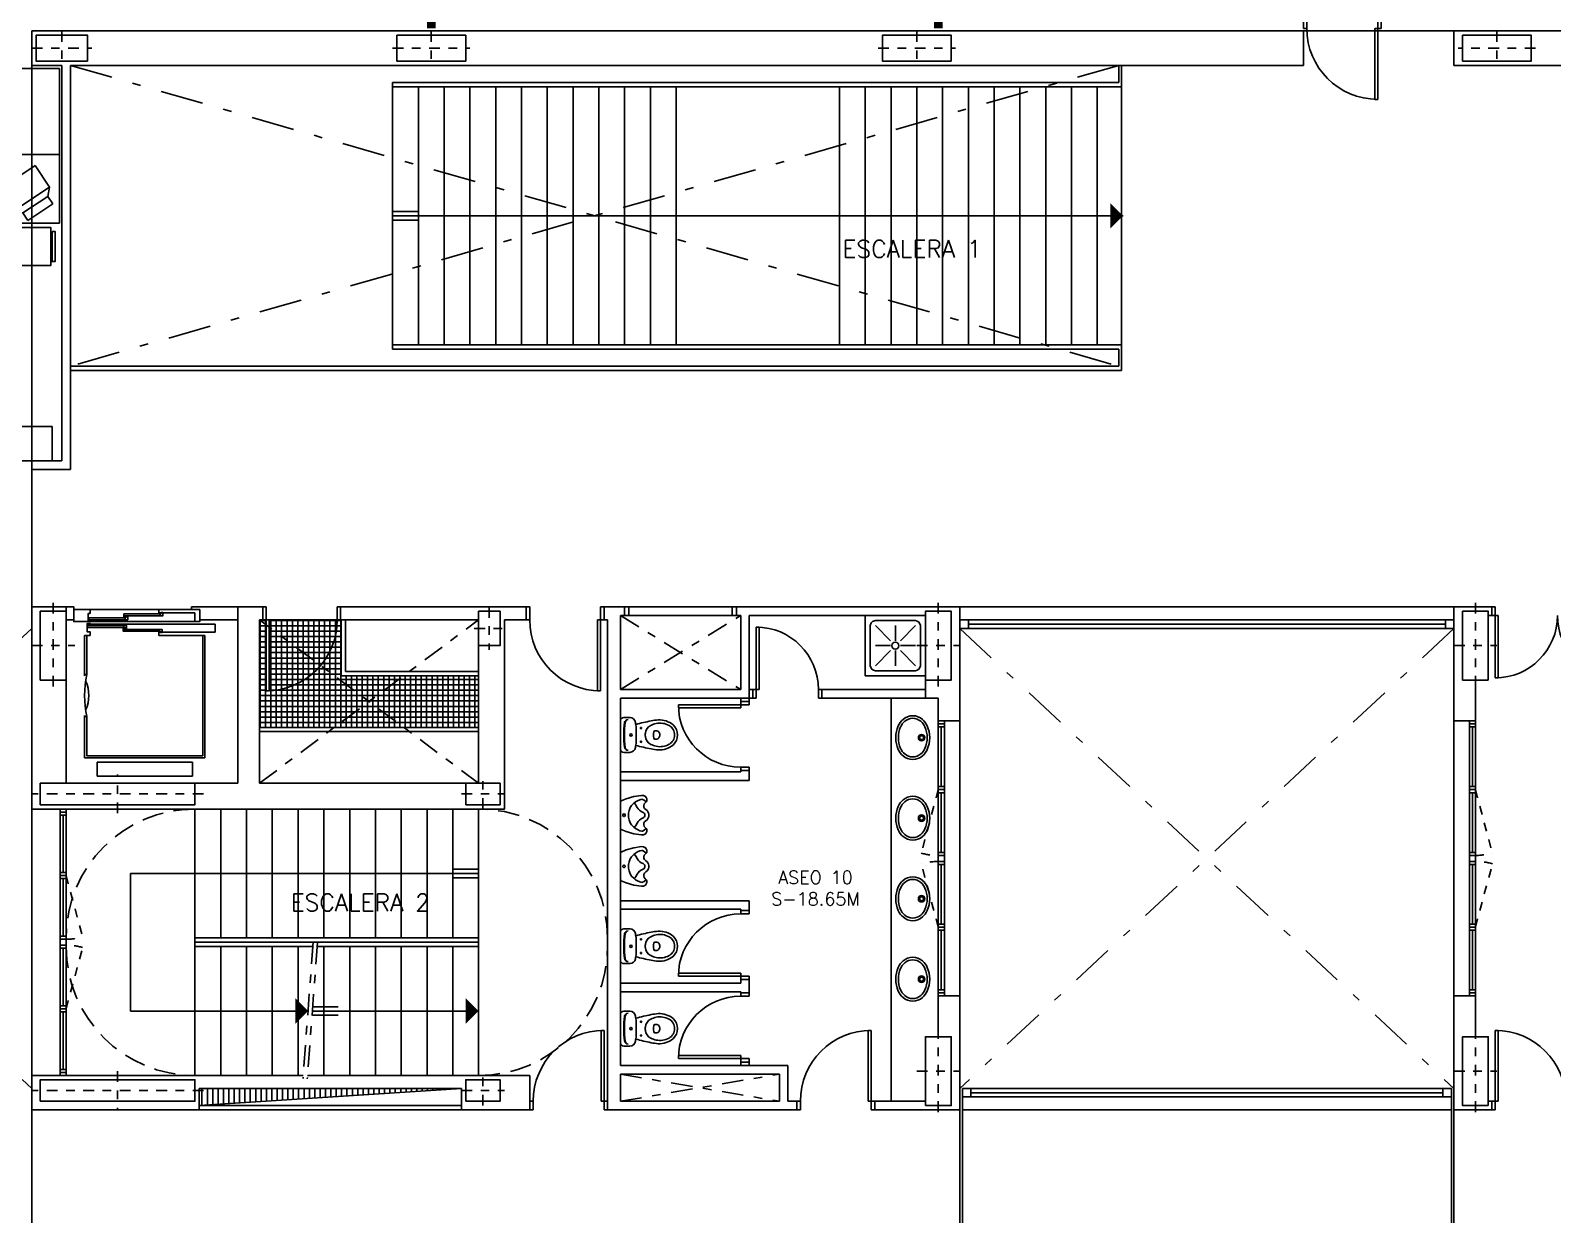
# Model space of a CAD drawing. Header units: millimetres. Extents: x -97 to -13, y 102 to 221.
# Drawn here: x -78.81 to -61.09, y 149.8 to 163.58 of the extents above; entities that cross this region are included whole.
import ezdxf

# ---------------------------------------------------------------- set-up
doc = ezdxf.new("R2010")
doc.units = ezdxf.units.MM
doc.header["$MEASUREMENT"] = 0
for name, pattern in [('CONTINUA', [0]), ('TRAZO_Y_PUNTO', [1, 0.5, -0.25, 0, -0.25]), ('TRAZOS', [0.75, 0.5, -0.25])]:
    doc.linetypes.add(name, pattern=pattern)
doc.layers.get('0').update_dxf_attribs({"linetype": 'CONTINUOUS'})
for name, color, linetype in [('0-muros-120', 1, 'CONTINUOUS'), ('1-PILARES', 1, 'CONTINUOUS'), ('2-SUPERFICIES', 7, 'CONTINUOUS'), ('5-SANITARIOS', 135, 'CONTINUOUS'), ('6-MOBILIARIO', 7, 'CONTINUOUS')]:
    doc.layers.add(name, color=color, linetype=linetype)
doc.styles.add('RPOMANS', font='romans.shx')

# ---------------------------------------------------------------- blocks, each defined once
blk = doc.blocks.new('P-82-IZ')
at = {"color": 24}
for p, q in [((0.08, 0.825), (0.08, -0.1)), ((0.08, 0.825), (0.115, 0.825)), ((0.115, 0.825), (0.115, 0)), ((0.04, 0), (0.115, 0)), ((0.945, 0), (0.905, 0)), ((0.905, 0), (0.905, -0.1)), ((0.04, -0.1), (0.08, -0.1)), ((0.945, -0.1), (0.905, -0.1))]:
    blk.add_line(p, q, dxfattribs=at)
at = {"color": 54}
for p, q in [((0.04, 0), (0.04, -0.1)), ((0.945, 0), (0.945, -0.1))]:
    blk.add_line(p, q, dxfattribs=at)
at = {"color": 24}
blk.add_arc((0.08, 0), 0.825, 0, 90, dxfattribs=at)
blk = doc.blocks.new('PD-HI')
at = {"color": 24}
for p, q in [((0.08, 0.725), (0.08, -0.1)), ((0.08, 0.725), (0.115, 0.725)), ((0.115, 0.725), (0.115, 0)), ((1.53, 0.725), (1.495, 0.725)), ((1.495, 0.725), (1.495, 0)), ((1.53, 0.725), (1.53, -0.1)), ((0.04, 0), (0.115, 0)), ((1.57, 0), (1.495, 0)), ((0.04, -0.1), (0.08, -0.1)), ((1.57, -0.1), (1.53, -0.1))]:
    blk.add_line(p, q, dxfattribs=at)
at = {"color": 54}
for p, q in [((0.04, 0), (0.04, -0.1)), ((1.57, 0), (1.57, -0.1))]:
    blk.add_line(p, q, dxfattribs=at)
at = {"color": 24}
for centre, start, end in [((0.08, 0), 0, 90), ((1.53, 0), 90, 180)]:
    blk.add_arc(centre, 0.725, start, end, dxfattribs=at)
blk = doc.blocks.new('P-82-DE')
at = {"color": 24}
for p, q in [((-0.115, 0.825), (-0.115, 0)), ((-0.08, 0.825), (-0.115, 0.825)), ((-0.08, 0.825), (-0.08, -0.1)), ((-0.945, 0), (-0.905, 0)), ((-0.905, 0), (-0.905, -0.1)), ((-0.04, 0), (-0.115, 0)), ((-0.945, -0.1), (-0.905, -0.1)), ((-0.04, -0.1), (-0.08, -0.1))]:
    blk.add_line(p, q, dxfattribs=at)
at = {"color": 54}
for p, q in [((-0.945, 0), (-0.945, -0.1)), ((-0.04, 0), (-0.04, -0.1))]:
    blk.add_line(p, q, dxfattribs=at)
at = {"color": 24}
blk.add_arc((-0.08, 0), 0.825, 90, 180, dxfattribs=at)
blk = doc.blocks.new('P-72-DE')
at = {"color": 24}
for p, q in [((-0.115, 0.725), (-0.115, 0)), ((-0.08, 0.725), (-0.115, 0.725)), ((-0.08, 0.725), (-0.08, -0.1)), ((-0.845, 0), (-0.805, 0)), ((-0.805, 0), (-0.805, -0.1)), ((-0.04, 0), (-0.115, 0)), ((-0.845, -0.1), (-0.805, -0.1)), ((-0.04, -0.1), (-0.08, -0.1))]:
    blk.add_line(p, q, dxfattribs=at)
at = {"color": 54}
for p, q in [((-0.845, 0), (-0.845, -0.1)), ((-0.04, 0), (-0.04, -0.1))]:
    blk.add_line(p, q, dxfattribs=at)
at = {"color": 24}
blk.add_arc((-0.08, 0), 0.725, 90, 180, dxfattribs=at)
blk = doc.blocks.new('PE-82-DE')
at = {"color": 24}
for p, q in [((-0.115, 0.825), (-0.115, 0)), ((-0.08, 0.825), (-0.115, 0.825)), ((-0.08, 0.825), (-0.08, -0.15)), ((-0.945, 0), (-0.905, 0)), ((-0.905, 0), (-0.905, -0.15)), ((-0.04, 0), (-0.115, 0)), ((-0.945, -0.15), (-0.905, -0.15)), ((-0.04, -0.15), (-0.08, -0.15))]:
    blk.add_line(p, q, dxfattribs=at)
at = {"color": 54}
for p, q in [((-0.945, 0), (-0.945, -0.15)), ((-0.04, 0), (-0.04, -0.15))]:
    blk.add_line(p, q, dxfattribs=at)
at = {"color": 24}
blk.add_arc((-0.08, 0), 0.825, 90, 180, dxfattribs=at)
blk = doc.blocks.new('PE-82-IZ')
at = {"color": 24}
for p, q in [((0.08, 0.825), (0.08, -0.15)), ((0.08, 0.825), (0.115, 0.825)), ((0.115, 0.825), (0.115, 0)), ((0.04, 0), (0.115, 0)), ((0.945, 0), (0.905, 0)), ((0.905, 0), (0.905, -0.15)), ((0.04, -0.15), (0.08, -0.15)), ((0.945, -0.15), (0.905, -0.15))]:
    blk.add_line(p, q, dxfattribs=at)
at = {"color": 54}
for p, q in [((0.04, 0), (0.04, -0.15)), ((0.945, 0), (0.945, -0.15))]:
    blk.add_line(p, q, dxfattribs=at)
at = {"color": 24}
blk.add_arc((0.08, 0), 0.825, 0, 90, dxfattribs=at)
blk = doc.blocks.new('LA-NS')
blk.add_lwpolyline([(-0.137, -0.366, 0.103892), (0, -0.395, 0.106771), (0.137, -0.366, 0.109867), (0.212, -0.311, 0.181711), (0.255, -0.198, 0.181711), (0.212, -0.084, 0.109867), (0.137, -0.029, 0.100419), (0, 0, 0.103892), (-0.137, -0.029, 0.141959), (-0.212, -0.084, 0.181711), (-0.255, -0.198, 0.172214), (-0.212, -0.311, 0.109867), (-0.137, -0.366)], format="xyb", close=True)
for radius in [0.0375, 0.023]:
    blk.add_circle((0, -0.095), radius)
for centre, radius, start, end in [((-0.083, -0.198), 0.142, 138.8044, 180), ((-0.05, -0.226), 0.186, 113.7252, 138.8044), ((0, -0.34), 0.31, 90, 113.7252), ((0, -0.34), 0.31, 66.2748, 90), ((0.05, -0.226), 0.186, 41.1956, 66.2748), ((0.083, -0.198), 0.142, 0, 41.1956), ((-0.083, -0.198), 0.142, 180, 221.1956), ((-0.05, -0.169), 0.186, 221.1956, 246.2748), ((0, -0.055), 0.31, 246.2748, 270), ((0, -0.055), 0.31, 270, 293.7252), ((0.05, -0.169), 0.186, 293.7252, 318.8044), ((0.083, -0.198), 0.142, 318.8044, 0)]:
    blk.add_arc(centre, radius, start, end)
blk = doc.blocks.new('P-PV-MUR')
for p, q in [((-0.022, 0.03), (-0.031, 0.022)), ((-0.031, 0.022), (-0.031, 0.011)), ((-0.031, 0.011), (-0.022, 0.002)), ((-0.011, 0.03), (-0.022, 0.03)), ((-0.022, 0.002), (-0.011, 0.002)), ((-0.003, 0.022), (-0.011, 0.03)), ((-0.011, 0.002), (-0.003, 0.011)), ((-0.003, 0.011), (-0.003, 0.022)), ((-0.203, -0.189), (-0.197, -0.167)), ((-0.197, -0.167), (-0.184, -0.142)), ((-0.184, -0.142), (-0.171, -0.119)), ((-0.171, -0.119), (-0.155, -0.099)), ((-0.155, -0.099), (-0.13, -0.072)), ((-0.155, -0.099), (-0.148, -0.114)), ((-0.148, -0.114), (-0.135, -0.122)), ((-0.135, -0.122), (-0.108, -0.135)), ((-0.13, -0.072), (-0.104, -0.056)), ((-0.108, -0.135), (-0.09, -0.148)), ((-0.104, -0.056), (-0.07, -0.043)), ((-0.09, -0.148), (-0.074, -0.164)), ((-0.074, -0.164), (-0.06, -0.184)), ((-0.07, -0.043), (-0.039, -0.034)), ((-0.039, -0.034), (-0.017, -0.034)), ((0.005, -0.034), (-0.017, -0.034)), ((0.037, -0.043), (0.005, -0.034)), ((0.041, -0.164), (0.026, -0.184)), ((0.071, -0.056), (0.037, -0.043)), ((0.057, -0.148), (0.041, -0.164)), ((0.074, -0.135), (0.057, -0.148)), ((0.096, -0.072), (0.071, -0.056)), ((0.101, -0.122), (0.074, -0.135)), ((0.121, -0.099), (0.096, -0.072)), ((0.115, -0.114), (0.101, -0.122)), ((0.121, -0.099), (0.115, -0.114)), ((0.138, -0.119), (0.121, -0.099)), ((0.151, -0.142), (0.138, -0.119)), ((0.163, -0.167), (0.151, -0.142)), ((0.169, -0.189), (0.163, -0.167)), ((-0.201, -0.2), (-0.203, -0.189)), ((-0.191, -0.217), (-0.201, -0.2)), ((-0.171, -0.243), (-0.191, -0.217)), ((-0.06, -0.184), (-0.049, -0.205)), ((-0.049, -0.205), (-0.043, -0.216)), ((-0.043, -0.216), (-0.035, -0.223)), ((-0.035, -0.223), (-0.026, -0.226)), ((-0.026, -0.226), (-0.017, -0.226)), ((-0.007, -0.226), (-0.017, -0.226)), ((0.002, -0.223), (-0.007, -0.226)), ((0.009, -0.216), (0.002, -0.223)), ((0.016, -0.205), (0.009, -0.216)), ((0.026, -0.184), (0.016, -0.205)), ((0.138, -0.243), (0.158, -0.217)), ((0.158, -0.217), (0.167, -0.2)), ((0.167, -0.2), (0.169, -0.189))]:
    blk.add_line(p, q)
blk.add_lwpolyline([(-0.017, -0.271), (-0.008, -0.271), (0.009, -0.268), (0.024, -0.261), (0.037, -0.252), (0.048, -0.238), (0.062, -0.222), (0.076, -0.216), (0.093, -0.215), (0.114, -0.218), (0.127, -0.229), (0.138, -0.243), (0.15, -0.248), (0.172, -0.248), (0.187, -0.241), (0.201, -0.234), (0.211, -0.212), (0.213, -0.186), (0.2, -0.096), (0.175, -0.007), (0.15, 0.051), (0.14, 0.059), (-0.017, 0.059), (-0.174, 0.059), (-0.183, 0.051), (-0.208, -0.007), (-0.233, -0.096), (-0.247, -0.186), (-0.245, -0.212), (-0.234, -0.234), (-0.221, -0.241), (-0.205, -0.248), (-0.183, -0.248), (-0.171, -0.243), (-0.16, -0.229), (-0.147, -0.218), (-0.126, -0.215), (-0.11, -0.216), (-0.095, -0.222), (-0.081, -0.238), (-0.07, -0.252), (-0.057, -0.261), (-0.043, -0.268), (-0.025, -0.271)], close=True)
blk = doc.blocks.new('VI-IN')
for p, q in [((0, -0.04), (-0.011, -0.04)), ((0, -0.04), (0.011, -0.04)), ((-0.048, -0.423), (-0.048, -0.403)), ((0.048, -0.423), (0.048, -0.403))]:
    blk.add_line(p, q)
blk.add_lwpolyline([(-0.163, -0.358, -0.0164), (-0.122, -0.18, -0.014244), (-0.146, -0.175, -0.379899), (-0.203, -0.112), (-0.203, -0.04, -0.414214), (-0.163, 0), (0, 0), (0.163, 0, -0.414214), (0.203, -0.04), (0.203, -0.112, -0.379899), (0.146, -0.175, -0.014244), (0.122, -0.18, -0.0164), (0.163, -0.358, -0.034533), (0.175, -0.44, -0.180901), (0.118, -0.613, -0.210568), (0, -0.665, -0.210568), (-0.118, -0.613, -0.180901), (-0.175, -0.44, -0.034533)], format="xyb", close=True)
for centre, radius in [((0, -0.122), 0.0135), ((0, -0.122), 0.0135), ((-0.08, -0.24), 0.0075), ((0.08, -0.24), 0.0075)]:
    blk.add_circle(centre, radius)
for centre, radius, start, end in [((-0.139, -0.089), 0.04, 96.2719, 180), ((-0.14, -0.096), 0.04, 96.2141, 169.7572), ((0, -1.201), 1.154, 90.0008, 97.203), ((0, -1.197), 1.157, 90.0008, 97.1409), ((0, -1.197), 1.157, 82.8591, 89.9992), ((0, -1.201), 1.154, 82.797, 89.9992), ((0.139, -0.089), 0.04, 0, 83.7281), ((0.14, -0.096), 0.04, 10.2428, 83.7859), ((0.112, -0.468), 0.25, 152.5973, 168.3805), ((0, 1.219), 1.404, 264.9986, 270), ((-0.007, -0.406), 0.116, 96.2419, 152.5973), ((0, -0.47), 0.18, 90, 96.2419), ((0, 1.219), 1.404, 270, 275.0014), ((0, -0.47), 0.18, 83.7581, 90), ((0.007, -0.406), 0.116, 27.4027, 83.7581), ((-0.112, -0.468), 0.25, 11.6195, 27.4027), ((0.079, -0.461), 0.216, 168.3805, 209.1161), ((-0.033, -0.403), 0.015, 96.6492, 180), ((-0.018, -0.423), 0.03, 180, 233.1301), ((0, -0.399), 0.06, 233.1301, 270), ((0, -0.686), 0.3, 90, 96.6492), ((0, -0.686), 0.3, 83.3508, 90), ((0, -0.399), 0.06, 270, 306.8699), ((0.033, -0.403), 0.015, 0, 83.3508), ((0.018, -0.423), 0.03, 306.8699, 0), ((-0.079, -0.461), 0.216, 330.8839, 11.6195), ((0, -0.505), 0.126, 209.1161, 270), ((0, -0.505), 0.126, 270, 330.8839)]:
    blk.add_arc(centre, radius, start, end)
blk = doc.blocks.new('DUCHA')
at = {"color": 135, "linetype": 'Continuous'}
for p, q in [((0, 0.7), (0.7, 0.7)), ((0, 0), (0, 0.7)), ((0.058, 0.117), (0.058, 0.583)), ((0.117, 0.642), (0.583, 0.642)), ((0.117, 0.583), (0.292, 0.408)), ((0.35, 0.583), (0.35, 0.408)), ((0.583, 0.583), (0.408, 0.408)), ((0.642, 0.583), (0.642, 0.117)), ((0.7, 0.7), (0.7, 0)), ((0.117, 0.35), (0.292, 0.35)), ((0.117, 0.117), (0.292, 0.292)), ((0.35, 0.117), (0.35, 0.292)), ((0.583, 0.35), (0.408, 0.35)), ((0.583, 0.117), (0.408, 0.292)), ((0.7, 0), (0, 0)), ((0.583, 0.058), (0.117, 0.058))]:
    blk.add_line(p, q, dxfattribs=at)
blk.add_circle((0.35, 0.35), 0.0408, dxfattribs=at)
for centre, start, end in [((0.117, 0.583), 90, 180), ((0.583, 0.583), 0, 90), ((0.117, 0.117), 180, 270), ((0.583, 0.117), 270, 0)]:
    blk.add_arc(centre, 0.0583, start, end, dxfattribs=at)
blk = doc.blocks.new('A$C65EB7E54')
at = {"layer": '6-MOBILIARIO', "linetype": 'Continuous'}
for p, q in [((1.292, 1.4), (0.492, 1.4)), ((0.492, 0), (0.492, 1.4)), ((1.292, 0.5), (1.292, 1.4)), ((1.165, 1.067), (1.193, 1.067)), ((1.193, 1.05), (1.193, 1.083)), ((1.138, 0.533), (1.138, 0.913)), ((0.637, 0.532), (0.613, 0.424)), ((0.637, 0.532), (0.913, 0.114)), ((0.613, 0.424), (0.525, 0.366)), ((0.525, 0.366), (0.717, 0.076)), ((0.613, 0.424), (0.804, 0.134)), ((2.292, 0.5), (1.292, 0.5)), ((2.292, 0), (2.292, 0.5)), ((0.492, 0), (2.292, 0)), ((0.804, 0.134), (0.717, 0.076)), ((0.913, 0.114), (0.804, 0.134))]:
    blk.add_line(p, q, dxfattribs=at)
for points in [[(0, 0.95), (0, 1.3), (0.443, 1.3), (0.443, 0.95)], [(0.396, 1.315), (0.396, 1.35), (0.046, 1.35), (0.046, 1.315)], [(1.281, 1.055), (1.145, 0.983), (1.094, 1.081), (1.229, 1.152)], [(1.118, 0.523), (1.259, 0.523), (1.259, 0.923), (1.118, 0.923)], [(1.128, 0.533), (1.138, 0.533), (1.138, 0.913), (1.128, 0.913)], [(1.149, 0.913), (1.249, 0.913), (1.249, 0.87), (1.149, 0.87)], [(1.342, 1.021), (1.692, 1.021), (1.692, 0.579), (1.342, 0.579)], [(1.707, 0.625), (1.742, 0.625), (1.742, 0.975), (1.707, 0.975)], [(1.149, 0.86), (1.249, 0.86), (1.249, 0.817), (1.149, 0.817)], [(1.149, 0.807), (1.249, 0.807), (1.249, 0.533), (1.149, 0.533)], [(0, 0.45), (0, 0.1), (0.443, 0.1), (0.443, 0.45)], [(0.396, 0.085), (0.396, 0.05), (0.046, 0.05), (0.046, 0.085)]]:
    blk.add_lwpolyline(points, close=True, dxfattribs=at)
for points in [[(1.163, 0.28), (0.888, 0.697), (0.637, 0.532)], [(1.292, 0.5), (1.292, 0)], [(0.913, 0.114), (1.163, 0.28)]]:
    blk.add_lwpolyline(points, dxfattribs=at)
blk.add_ellipse((1.193, 1.067), major_axis=(-0.0286, 0), ratio=0.581015, start_param=3.141593, end_param=9.424778, dxfattribs=at)

msp = doc.modelspace()

# ---------------------------------------------------------------- hatches: boundary and pattern name
at = {"linetype": 'Continuous'}
h = msp.add_hatch(dxfattribs=at)
h.set_pattern_fill('ANSI37', color=8, scale=0.5, angle=45, style=0)
h.set_pattern_definition([(90, (89.554663, 25.02742), (-0.0625, 1e-17), []), (180, (89.554663, 25.02742), (-1e-17, -0.0625), [])])
h.paths.add_polyline_path([(-76.061, 156.661), (-76.061, 156.721), (-76.141, 156.721)])
h.paths.add_polyline_path([(-76.141, 155.471), (-75.268, 155.471), (-74.866, 155.771), (-75.429, 156.19, -0.210539), (-76.026, 155.896), (-76.026, 155.896), (-76.061, 155.896), (-76.061, 156.661), (-76.141, 156.721)])
h.paths.add_polyline_path([(-76.026, 155.896, 0.210539), (-75.429, 156.19), (-76.026, 156.635)], flags=16)
h.paths.add_polyline_path([(-75.236, 156.721), (-76.026, 156.721), (-76.026, 156.635), (-75.429, 156.19, 0.176377)])
h.paths.add_polyline_path([(-75.191, 156.721), (-75.236, 156.721, -0.176377), (-75.429, 156.19), (-74.866, 155.771), (-74.463, 156.071), (-75.191, 156.071)])
h.paths.add_polyline_path([(-75.268, 155.471), (-74.463, 155.471), (-74.866, 155.771)])
h.paths.add_polyline_path([(-74.463, 155.471), (-73.591, 155.471), (-73.591, 156.071), (-74.463, 156.071), (-74.866, 155.771)])
h = msp.add_hatch(dxfattribs=at)
h.set_pattern_fill('ANSI31', color=104, scale=0.5, angle=45, style=0)
h.set_pattern_definition([(90, (-67.43472, 25.02742), (-0.0625, 1e-17), [])])
h.paths.add_polyline_path([(-76.841, 151.271), (-76.841, 151.071), (-73.791, 151.271)])

# ---------------------------------------------------------------- linework, layer by layer
at = {"color": 54, "linetype": 'Continuous'}
for p, q in [((-63.993, 163.571), (-78.791, 163.571)), ((-78.791, 163.171), (-78.791, 163.571)), ((-63.993, 163.571), (-63.993, 163.171)), ((-62.241, 163.171), (-62.241, 163.571)), ((-56.891, 163.571), (-62.241, 163.571)), ((-78.791, 163.171), (-78.441, 163.171)), ((-78.441, 163.171), (-78.441, 158.571)), ((-63.993, 163.171), (-78.341, 163.171)), ((-78.341, 163.171), (-78.341, 158.471)), ((-62.241, 163.171), (-56.891, 163.171)), ((-78.791, 158.571), (-78.441, 158.571)), ((-78.791, 158.471), (-78.791, 158.571)), ((-78.791, 158.471), (-78.341, 158.471)), ((-78.391, 156.871), (-78.791, 156.871)), ((-78.791, 154.521), (-78.791, 156.871)), ((-78.391, 156.871), (-78.391, 154.821)), ((-76.391, 154.821), (-76.391, 156.871)), ((-76.101, 156.871), (-76.391, 156.871)), ((-73.036, 156.871), (-75.196, 156.871)), ((-72.131, 156.871), (-71.891, 156.871)), ((-71.941, 156.771), (-71.891, 156.771)), ((-71.941, 155.912), (-71.941, 156.771)), ((-71.891, 156.871), (-71.891, 156.771)), ((-70.591, 156.871), (-70.591, 156.771)), ((-70.591, 156.871), (-67.991, 156.871)), ((-70.591, 156.771), (-70.541, 156.771)), ((-70.541, 156.771), (-70.541, 155.912)), ((-70.441, 156.771), (-70.441, 155.812)), ((-70.441, 156.771), (-68.391, 156.771)), ((-68.391, 156.771), (-68.391, 155.812)), ((-67.991, 155.546), (-67.991, 156.871)), ((-62.241, 156.871), (-61.801, 156.871)), ((-62.241, 155.546), (-62.241, 156.871)), ((-61.841, 156.771), (-61.801, 156.771)), ((-76.141, 154.821), (-76.141, 156.721)), ((-76.101, 156.721), (-76.141, 156.721)), ((-73.591, 156.721), (-75.191, 156.721)), ((-73.591, 154.821), (-73.591, 156.721)), ((-73.291, 156.721), (-73.036, 156.721)), ((-73.291, 154.521), (-73.291, 156.721)), ((-72.131, 156.721), (-72.091, 156.721)), ((-72.091, 151.021), (-72.091, 156.721)), ((-70.541, 155.912), (-71.941, 155.912)), ((-61.991, 155.546), (-61.991, 156.021)), ((-70.441, 155.812), (-71.941, 155.812)), ((-71.941, 151.537), (-71.941, 155.812)), ((-68.241, 155.812), (-68.391, 155.812)), ((-68.241, 155.546), (-68.241, 155.812)), ((-78.391, 154.821), (-76.391, 154.821)), ((-73.591, 154.821), (-76.141, 154.821)), ((-78.791, 154.521), (-73.291, 154.521)), ((-68.241, 151.871), (-68.241, 152.346)), ((-67.991, 151.021), (-67.991, 152.346)), ((-62.241, 151.021), (-62.241, 152.346)), ((-61.991, 151.871), (-61.991, 152.346)), ((-71.941, 151.537), (-69.991, 151.537)), ((-69.991, 151.121), (-69.991, 151.537)), ((-78.791, 151.021), (-78.791, 151.421)), ((-75.631, 151.421), (-78.791, 151.421)), ((-73.791, 151.271), (-76.841, 151.271)), ((-76.841, 151.271), (-76.841, 151.021)), ((-72.996, 151.421), (-75.581, 151.421)), ((-73.791, 151.271), (-73.791, 151.021)), ((-72.996, 151.021), (-72.996, 151.421)), ((-71.941, 151.121), (-71.941, 151.437)), ((-70.091, 151.437), (-71.941, 151.437)), ((-70.091, 151.121), (-70.091, 151.437)), ((-71.941, 151.121), (-70.091, 151.121)), ((-69.991, 151.121), (-69.886, 151.121)), ((-68.981, 151.121), (-68.391, 151.121)), ((-61.841, 151.121), (-61.801, 151.121)), ((-76.841, 151.021), (-78.791, 151.021)), ((-73.036, 151.021), (-73.791, 151.021)), ((-73.591, 151.021), (-72.996, 151.021)), ((-69.886, 151.021), (-72.091, 151.021)), ((-68.981, 151.021), (-67.991, 151.021)), ((-62.241, 151.021), (-61.801, 151.021))]:
    msp.add_line(p, q, dxfattribs=at)
at = {"color": 24, "linetype": 'Continuous'}
for p, q in [((-63.993, 163.571), (-62.241, 163.571)), ((-78.791, 158.571), (-78.791, 163.171)), ((-66.141, 163.171), (-66.141, 162.971)), ((-66.111, 163.171), (-66.111, 159.621)), ((-74.591, 162.971), (-74.591, 159.871)), ((-74.591, 162.971), (-66.141, 162.971)), ((-74.591, 162.921), (-66.111, 162.921)), ((-74.291, 162.921), (-74.291, 159.921)), ((-73.991, 162.921), (-73.991, 159.921)), ((-73.691, 162.921), (-73.691, 159.921)), ((-73.391, 162.921), (-73.391, 159.921)), ((-73.091, 162.921), (-73.091, 159.921)), ((-72.791, 162.921), (-72.791, 159.921)), ((-72.491, 162.921), (-72.491, 159.921)), ((-72.191, 162.921), (-72.191, 159.921)), ((-71.891, 162.921), (-71.891, 159.921)), ((-71.591, 162.921), (-71.591, 159.921)), ((-71.291, 162.921), (-71.291, 159.921)), ((-69.391, 162.921), (-69.391, 159.921)), ((-69.091, 162.921), (-69.091, 159.921)), ((-68.791, 162.921), (-68.791, 159.921)), ((-68.491, 162.921), (-68.491, 159.921)), ((-68.191, 162.921), (-68.191, 159.921)), ((-67.891, 162.921), (-67.891, 159.921)), ((-67.591, 162.921), (-67.591, 159.921)), ((-67.291, 162.921), (-67.291, 159.921)), ((-66.991, 162.921), (-66.991, 159.921)), ((-66.691, 162.921), (-66.691, 159.921)), ((-66.391, 162.921), (-66.391, 159.921)), ((-74.591, 161.471), (-74.291, 161.471)), ((-74.591, 161.421), (-66.091, 161.421)), ((-74.591, 161.371), (-74.291, 161.371)), ((-74.591, 159.921), (-66.111, 159.921)), ((-74.591, 159.871), (-66.141, 159.871)), ((-66.141, 159.871), (-66.141, 159.671)), ((-78.341, 159.671), (-66.141, 159.671)), ((-78.341, 159.621), (-66.111, 159.621)), ((-78.791, 156.871), (-78.791, 158.471)), ((-71.891, 156.871), (-70.591, 156.871)), ((-71.891, 156.771), (-70.591, 156.771)), ((-71.841, 156.871), (-71.841, 156.771)), ((-70.641, 156.871), (-70.641, 156.771)), ((-67.991, 156.871), (-62.241, 156.871)), ((-67.991, 156.721), (-62.241, 156.721)), ((-67.991, 156.621), (-62.241, 156.621)), ((-67.891, 156.721), (-67.891, 156.621)), ((-67.891, 156.671), (-62.341, 156.671)), ((-62.341, 156.721), (-62.341, 156.621)), ((-73.591, 156.071), (-75.191, 156.071)), ((-73.591, 156.121), (-75.141, 156.121)), ((-70.401, 155.912), (-70.441, 155.912)), ((-68.391, 155.912), (-69.596, 155.912)), ((-70.541, 155.812), (-70.541, 155.772)), ((-70.441, 155.812), (-70.441, 155.772)), ((-70.401, 155.812), (-70.441, 155.812)), ((-68.391, 155.812), (-69.596, 155.812)), ((-73.591, 155.471), (-76.141, 155.471)), ((-73.591, 155.421), (-76.141, 155.421)), ((-70.541, 154.954), (-71.941, 154.954)), ((-70.441, 154.854), (-71.941, 154.854)), ((-70.541, 154.967), (-70.541, 154.954)), ((-70.441, 154.967), (-70.441, 154.854)), ((-78.791, 151.421), (-78.791, 154.521)), ((-78.391, 154.521), (-78.391, 151.421)), ((-76.891, 154.521), (-76.891, 151.421)), ((-76.591, 154.521), (-76.591, 153.021)), ((-76.291, 154.521), (-76.291, 153.021)), ((-75.991, 154.521), (-75.991, 153.021)), ((-75.691, 154.521), (-75.691, 153.021)), ((-75.391, 154.521), (-75.391, 153.021)), ((-75.091, 154.521), (-75.091, 153.021)), ((-74.791, 154.521), (-74.791, 153.021)), ((-74.491, 154.521), (-74.491, 153.021)), ((-74.191, 154.521), (-74.191, 153.021)), ((-73.891, 154.521), (-73.891, 153.021)), ((-73.591, 154.521), (-73.591, 151.421)), ((-73.591, 153.771), (-77.641, 153.771)), ((-77.641, 153.771), (-77.641, 152.171)), ((-73.591, 153.821), (-73.891, 153.821)), ((-73.591, 153.721), (-73.891, 153.721)), ((-70.441, 153.454), (-71.941, 153.454)), ((-70.441, 153.454), (-70.441, 153.341)), ((-70.541, 153.354), (-71.941, 153.354)), ((-70.541, 153.354), (-70.541, 153.341)), ((-73.591, 153.021), (-76.891, 153.021)), ((-73.591, 152.971), (-76.891, 152.971)), ((-75.519, 152.921), (-76.891, 152.921)), ((-76.591, 151.421), (-76.591, 152.921)), ((-76.291, 151.421), (-76.291, 152.921)), ((-75.991, 151.421), (-75.991, 152.921)), ((-75.691, 151.421), (-75.691, 152.921)), ((-73.591, 152.921), (-75.469, 152.921)), ((-75.391, 151.421), (-75.391, 152.921)), ((-75.091, 151.421), (-75.091, 152.921)), ((-74.791, 151.421), (-74.791, 152.921)), ((-74.491, 151.421), (-74.491, 152.921)), ((-74.191, 151.421), (-74.191, 152.921)), ((-73.891, 151.421), (-73.891, 152.921)), ((-70.541, 152.536), (-70.541, 152.496)), ((-70.441, 152.536), (-70.441, 152.382)), ((-70.541, 152.496), (-71.941, 152.496)), ((-70.541, 152.396), (-71.941, 152.396)), ((-70.541, 152.396), (-70.541, 152.382)), ((-75.575, 152.171), (-77.641, 152.171)), ((-75.225, 152.221), (-75.525, 152.221)), ((-73.591, 152.171), (-75.525, 152.171)), ((-75.225, 152.121), (-75.525, 152.121)), ((-70.541, 151.577), (-70.541, 151.537)), ((-70.441, 151.577), (-70.441, 151.537)), ((-67.961, 151.271), (-67.961, 149.271)), ((-67.961, 151.271), (-62.271, 151.271)), ((-67.861, 151.171), (-67.861, 151.271)), ((-62.371, 151.171), (-62.371, 151.271)), ((-62.271, 151.271), (-62.271, 149.271)), ((-67.961, 151.171), (-62.271, 151.171)), ((-67.861, 151.221), (-62.371, 151.221)), ((-78.791, 151.021), (-78.791, 149.521)), ((-73.791, 151.071), (-76.841, 151.071)), ((-73.791, 151.021), (-76.841, 151.021)), ((-67.991, 151.021), (-67.991, 149.521)), ((-67.961, 151.021), (-62.271, 151.021)), ((-62.241, 151.021), (-62.241, 149.521))]:
    msp.add_line(p, q, dxfattribs=at)
at = {"color": 104, "linetype": 'TRAZO_Y_PUNTO'}
for p, q in [((-78.341, 163.171), (-66.141, 159.671)), ((-66.141, 163.171), (-78.341, 159.671)), ((-84.541, 156.621), (-78.791, 151.271)), ((-78.791, 156.621), (-84.541, 151.271)), ((-67.991, 156.621), (-62.241, 151.271)), ((-62.241, 156.621), (-67.991, 151.271))]:
    msp.add_line(p, q, dxfattribs=at)
at = {"color": 24}
for p, q in [((-74.591, 161.421), (-69.185, 161.421)), ((-75.191, 156.071), (-75.191, 156.721)), ((-75.141, 156.121), (-75.141, 156.721)), ((-68.241, 152.346), (-68.241, 155.546)), ((-68.171, 152.346), (-68.171, 155.546)), ((-67.991, 152.346), (-67.991, 155.546)), ((-62.241, 152.346), (-62.241, 155.546)), ((-62.061, 152.346), (-62.061, 155.546)), ((-61.991, 152.346), (-61.991, 155.546)), ((-68.171, 155.511), (-68.241, 155.511)), ((-68.171, 155.476), (-68.241, 155.476)), ((-68.206, 155.476), (-68.206, 154.781)), ((-62.061, 155.511), (-61.991, 155.511)), ((-62.061, 155.476), (-61.991, 155.476)), ((-62.026, 155.476), (-62.026, 154.781)), ((-68.171, 154.781), (-68.241, 154.781)), ((-68.171, 154.746), (-68.241, 154.746)), ((-68.171, 154.711), (-68.241, 154.711)), ((-68.206, 154.711), (-68.206, 154.016)), ((-62.061, 154.781), (-61.991, 154.781)), ((-62.061, 154.746), (-61.991, 154.746)), ((-62.061, 154.711), (-61.991, 154.711)), ((-62.026, 154.711), (-62.026, 154.016)), ((-78.461, 154.521), (-78.461, 151.421)), ((-78.461, 154.486), (-78.391, 154.486)), ((-78.391, 154.521), (-78.391, 151.421)), ((-78.461, 154.451), (-78.391, 154.451)), ((-78.426, 154.451), (-78.426, 153.781)), ((-68.171, 154.016), (-68.241, 154.016)), ((-68.171, 153.981), (-68.241, 153.981)), ((-62.061, 154.016), (-61.991, 154.016)), ((-62.061, 153.981), (-61.991, 153.981)), ((-78.461, 153.781), (-78.391, 153.781)), ((-78.461, 153.746), (-78.391, 153.746)), ((-68.171, 153.911), (-68.241, 153.911)), ((-68.171, 153.876), (-68.241, 153.876)), ((-68.206, 153.181), (-68.206, 153.876)), ((-62.061, 153.911), (-61.991, 153.911)), ((-62.061, 153.876), (-61.991, 153.876)), ((-62.026, 153.181), (-62.026, 153.876)), ((-78.461, 153.711), (-78.391, 153.711)), ((-78.426, 153.711), (-78.426, 153.041)), ((-78.461, 153.041), (-78.391, 153.041)), ((-68.171, 153.181), (-68.241, 153.181)), ((-68.171, 153.146), (-68.241, 153.146)), ((-68.171, 153.111), (-68.241, 153.111)), ((-68.206, 152.416), (-68.206, 153.111)), ((-62.061, 153.181), (-61.991, 153.181)), ((-62.061, 153.146), (-61.991, 153.146)), ((-62.061, 153.111), (-61.991, 153.111)), ((-62.026, 152.416), (-62.026, 153.111)), ((-78.461, 153.006), (-78.391, 153.006)), ((-78.461, 152.936), (-78.391, 152.936)), ((-78.461, 152.901), (-78.391, 152.901)), ((-78.426, 152.231), (-78.426, 152.901)), ((-68.171, 152.416), (-68.241, 152.416)), ((-68.171, 152.381), (-68.241, 152.381)), ((-62.061, 152.416), (-61.991, 152.416)), ((-62.061, 152.381), (-61.991, 152.381)), ((-78.461, 152.231), (-78.391, 152.231)), ((-78.461, 152.196), (-78.391, 152.196)), ((-78.461, 152.161), (-78.391, 152.161)), ((-78.426, 151.491), (-78.426, 152.161)), ((-78.461, 151.491), (-78.391, 151.491)), ((-78.461, 151.456), (-78.391, 151.456))]:
    msp.add_line(p, q, dxfattribs=at)
at = {"color": 9}
for p, q in [((-78.391, 156.871), (-78.301, 156.871)), ((-78.301, 156.841), (-78.301, 156.871)), ((-78.111, 156.841), (-77.311, 156.841)), ((-76.931, 156.871), (-76.391, 156.871)), ((-76.931, 156.841), (-76.931, 156.871)), ((-78.391, 156.721), (-78.301, 156.721)), ((-76.836, 156.721), (-76.391, 156.721)), ((-78.176, 156.072), (-78.176, 156.541)), ((-78.151, 156.086), (-78.151, 156.541)), ((-76.801, 155.141), (-76.801, 156.541)), ((-76.776, 155.141), (-76.776, 156.541)), ((-76.801, 156.281), (-76.801, 155.281)), ((-76.776, 156.306), (-76.776, 155.116)), ((-78.151, 156.086), (-78.176, 156.086)), ((-78.176, 155.116), (-78.176, 155.608)), ((-78.151, 155.596), (-78.176, 155.596)), ((-78.151, 155.141), (-78.151, 155.596)), ((-76.776, 155.116), (-78.176, 155.116)), ((-76.801, 155.141), (-78.151, 155.141)), ((-78.031, 155.064), (-76.921, 155.064)), ((-78.031, 154.904), (-76.921, 154.904))]:
    msp.add_line(p, q, dxfattribs=at)
at = {"color": 104, "linetype": 'TRAZO_Y_PUNTO', "ltscale": 0.5}
for p, q in [((-71.941, 155.912), (-70.541, 156.771)), ((-71.941, 156.771), (-70.541, 155.912)), ((-73.591, 154.821), (-76.141, 156.721)), ((-76.141, 154.821), (-73.591, 156.721)), ((-71.941, 151.121), (-70.091, 151.437)), ((-71.941, 151.437), (-70.091, 151.121))]:
    msp.add_line(p, q, dxfattribs=at)
at = {"color": 8, "linetype": 'Continuous'}
msp.add_line((-76.141, 156.721), (-75.141, 156.721), dxfattribs=at)
at = {"color": 9, "linetype": 'Continuous'}
for p, q in [((-78.176, 156.541), (-78.111, 156.541)), ((-78.031, 155.064), (-78.031, 154.904)), ((-76.921, 155.064), (-76.921, 154.904))]:
    msp.add_line(p, q, dxfattribs=at)
at = {"color": 54}
for p, q in [((-67.991, 155.546), (-68.241, 155.546)), ((-62.241, 155.546), (-61.991, 155.546)), ((-67.991, 152.346), (-68.241, 152.346)), ((-62.241, 152.346), (-61.991, 152.346))]:
    msp.add_line(p, q, dxfattribs=at)
at = {"color": 24, "linetype": 'TRAZOS', "ltscale": 0.1}
for p, q in [((-68.241, 154.746), (-68.439, 154.007)), ((-61.991, 154.746), (-61.793, 154.007)), ((-78.391, 153.746), (-78.199, 153.031)), ((-68.241, 153.146), (-68.439, 153.884)), ((-61.991, 153.146), (-61.793, 153.884)), ((-78.391, 152.196), (-78.199, 152.91))]:
    msp.add_line(p, q, dxfattribs=at)
at = {"color": 24, "linetype": 'TRAZO_Y_PUNTO', "ltscale": 0.5}
for p, q in [((-75.516, 152.971), (-75.634, 151.386)), ((-75.466, 152.967), (-75.584, 151.383))]:
    msp.add_line(p, q, dxfattribs=at)
at = {"color": 104, "linetype": 'Continuous'}
msp.add_line((-76.841, 151.071), (-73.791, 151.271), dxfattribs=at)
at = {"color": 24, "linetype": 'Continuous'}
for points in [[(-66.091, 161.421, 0, 0.3, 0), (-66.241, 161.421, 0.3, 0.3, 0)], [(-75.575, 152.171, 0, 0.3, 0), (-75.725, 152.171, 0.3, 0.3, 0)], [(-73.591, 152.171, 0, 0.3, 0), (-73.741, 152.171, 0.3, 0.3, 0)]]:
    msp.add_lwpolyline(points, format="xyseb", dxfattribs=at)
at = {"color": 9}
for points in [[(-78.271, 156.701), (-78.301, 156.701), (-78.301, 156.841), (-78.111, 156.841), (-78.111, 156.796), (-78.133, 156.796), (-78.133, 156.701), (-78.271, 156.701)], [(-78.133, 156.701), (-76.893, 156.701), (-76.893, 156.801), (-77.311, 156.801)], [(-78.096, 156.706), (-78.126, 156.706), (-78.126, 156.745), (-77.704, 156.745), (-77.704, 156.723), (-77.674, 156.723), (-77.674, 156.76), (-77.694, 156.76)], [(-77.688, 156.751), (-77.718, 156.751), (-77.718, 156.79), (-77.296, 156.79), (-77.296, 156.768), (-77.266, 156.768), (-77.266, 156.805), (-77.286, 156.805)], [(-77.296, 156.768), (-77.718, 156.768)], [(-77.281, 156.796), (-77.311, 156.796), (-77.311, 156.841), (-76.836, 156.841), (-76.836, 156.701), (-76.893, 156.701)], [(-78.151, 156.541), (-78.111, 156.541), (-78.111, 156.582), (-78.146, 156.582), (-78.146, 156.678), (-78.106, 156.678)], [(-78.146, 156.671), (-76.656, 156.671)], [(-78.11, 156.672), (-78.14, 156.672), (-78.14, 156.633), (-77.718, 156.633), (-77.718, 156.655), (-77.688, 156.655), (-77.688, 156.618), (-77.708, 156.618)], [(-77.718, 156.655), (-78.14, 156.655)], [(-77.704, 156.723), (-78.126, 156.723)], [(-77.696, 156.627), (-77.726, 156.627), (-77.726, 156.588), (-77.304, 156.588), (-77.304, 156.61), (-77.274, 156.61), (-77.274, 156.573), (-77.294, 156.573)], [(-77.304, 156.61), (-77.726, 156.61)], [(-76.801, 156.541), (-77.311, 156.541), (-77.311, 156.582), (-77.281, 156.582)], [(-76.656, 156.577), (-76.656, 156.671)], [(-76.656, 156.577), (-77.311, 156.577)]]:
    msp.add_lwpolyline(points, dxfattribs=at)
at = {"color": 9, "linetype": 'CONTINUA'}
msp.add_lwpolyline([(-76.801, 156.541), (-76.776, 156.541)], dxfattribs=at)
at = {"color": 9}
for centre, radius, start, end in [((-76.963, 155.841), 1.213, 168.3473, 191.6527), ((-78.525, 155.841), 0.399, 334.7815, 25.2185)]:
    msp.add_arc(centre, radius, start, end, dxfattribs=at)
at = {"color": 104, "linetype": 'TRAZOS', "ltscale": 0.5}
for centre, start, end in [((-76.891, 153.021), 90, 180), ((-73.591, 153.021), 0, 90), ((-76.891, 152.921), 180, 270), ((-73.591, 152.921), 270, 360)]:
    msp.add_arc(centre, 1.5, start, end, dxfattribs=at)
at = {"color": 24, "linetype": 'TRAZOS', "ltscale": 0.1}
for centre, radius, start, end in [((-68.241, 154.746), 0.765, 254.9777, 270), ((-61.991, 154.746), 0.765, 270, 285.0223), ((-68.241, 153.146), 0.765, 90, 105.0223), ((-61.991, 153.146), 0.765, 74.9777, 90), ((-78.391, 153.746), 0.74, 270, 285.0223), ((-78.391, 152.196), 0.74, 74.9777, 90)]:
    msp.add_arc(centre, radius, start, end, dxfattribs=at)
at = {"layer": '0-muros-120', "linetype": 'Continuous', "const_width": 0.1}
for points in [[(-68.241, 163.601), (-68.241, 167.051), (-69.991, 167.051), (-69.991, 176.201), (-68.241, 176.201), (-68.241, 196.551), (-57.591, 196.551), (-57.591, 163.601)], [(-89.191, 163.601), (-89.191, 170.351), (-84.791, 170.351), (-84.791, 183.801), (-80.391, 183.801), (-80.391, 186.901), (-74.141, 186.901), (-74.141, 163.601)]]:
    msp.add_lwpolyline(points, dxfattribs=at)
at = {"layer": '1-PILARES', "linetype": 'TRAZO_Y_PUNTO', "ltscale": 0.25}
for p, q in [((-78.441, 163.571), (-78.441, 163.171)), ((-74.141, 163.571), (-74.141, 163.171)), ((-68.491, 163.571), (-68.491, 163.171)), ((-61.741, 163.571), (-61.741, 163.171)), ((-78.791, 163.371), (-78.091, 163.371)), ((-74.591, 163.371), (-73.691, 163.371)), ((-68.941, 163.371), (-68.041, 163.371)), ((-61.291, 163.371), (-62.191, 163.371)), ((-78.541, 156.921), (-78.541, 155.921)), ((-73.466, 156.871), (-73.466, 156.371)), ((-68.241, 156.921), (-68.241, 155.921)), ((-61.991, 156.921), (-61.991, 155.921)), ((-73.641, 156.621), (-73.291, 156.621)), ((-78.791, 156.421), (-78.291, 156.421)), ((-68.491, 156.421), (-67.991, 156.421)), ((-62.241, 156.421), (-61.741, 156.421)), ((-77.791, 154.471), (-77.791, 154.921)), ((-73.541, 154.521), (-73.541, 154.871)), ((-76.791, 154.696), (-78.791, 154.696)), ((-73.791, 154.696), (-73.291, 154.696)), ((-68.241, 151.971), (-68.241, 150.971)), ((-61.991, 151.971), (-61.991, 150.971)), ((-77.791, 151.471), (-77.791, 151.021)), ((-68.491, 151.471), (-67.991, 151.471)), ((-62.241, 151.471), (-61.741, 151.471)), ((-73.541, 151.071), (-73.541, 151.421)), ((-76.791, 151.246), (-78.791, 151.246)), ((-73.791, 151.246), (-73.291, 151.246))]:
    msp.add_line(p, q, dxfattribs=at)
at = {"layer": '1-PILARES', "linetype": 'Continuous'}
for points in [[(-78.141, 163.221), (-78.741, 163.221), (-78.741, 163.521), (-78.141, 163.521)], [(-73.741, 163.221), (-74.541, 163.221), (-74.541, 163.521), (-73.741, 163.521)], [(-68.091, 163.221), (-68.891, 163.221), (-68.891, 163.521), (-68.091, 163.521)], [(-62.141, 163.221), (-61.341, 163.221), (-61.341, 163.521), (-62.141, 163.521)], [(-78.391, 156.021), (-78.391, 156.821), (-78.691, 156.821), (-78.691, 156.021)], [(-73.591, 156.821), (-73.341, 156.821), (-73.341, 156.421), (-73.591, 156.421)], [(-68.391, 156.021), (-68.391, 156.821), (-68.091, 156.821), (-68.091, 156.021)], [(-61.841, 156.021), (-61.841, 156.821), (-62.141, 156.821), (-62.141, 156.021)], [(-78.691, 154.821), (-76.891, 154.821), (-76.891, 154.571), (-78.691, 154.571)], [(-73.741, 154.571), (-73.741, 154.821), (-73.341, 154.821), (-73.341, 154.571)], [(-68.391, 151.071), (-68.391, 151.871), (-68.091, 151.871), (-68.091, 151.071)], [(-61.841, 151.071), (-61.841, 151.871), (-62.141, 151.871), (-62.141, 151.071)], [(-78.691, 151.121), (-76.891, 151.121), (-76.891, 151.371), (-78.691, 151.371)], [(-73.741, 151.121), (-73.741, 151.371), (-73.341, 151.371), (-73.341, 151.121)]]:
    msp.add_lwpolyline(points, close=True, dxfattribs=at)
at = {"layer": '5-SANITARIOS', "linetype": 'Continuous'}
msp.add_line((-68.791, 151.121), (-68.791, 155.812), dxfattribs=at)
at = {"layer": '6-MOBILIARIO', "linetype": 'Continuous'}
msp.add_lwpolyline([(-78.552, 158.971), (-78.552, 158.571), (-80.052, 158.571), (-80.052, 158.971)], close=True, dxfattribs=at)

# ---------------------------------------------------------------- block references
at = {"color": 4, "linetype": 'Continuous', "xscale": -1}
for name, p, rotation in [('P-82-DE', (-63.048, 163.601), 180), ('P-72-DE', (-70.541, 152.496), 90), ('P-72-DE', (-70.541, 151.537), 90)]:
    msp.add_blockref(name, p, dxfattribs=dict(at, rotation=rotation))
at = {"linetype": 'Continuous', "xscale": -1, "rotation": 180}
for name, p in [('PE-82-IZ', (-76.141, 156.721)), ('PE-82-DE', (-72.091, 156.721)), ('PD-HI', (-61.841, 156.771))]:
    msp.add_blockref(name, p, dxfattribs=at)
at = {"linetype": 'Continuous', "xscale": -1}
msp.add_blockref('P-72-DE', (-70.441, 155.912), dxfattribs=at)
at = {"color": 4, "linetype": 'Continuous', "rotation": 90}
msp.add_blockref('P-72-DE', (-70.541, 155.812), dxfattribs=at)
at = {"color": 4, "linetype": 'Continuous', "xscale": -1}
for p in [(-72.051, 151.121), (-68.941, 151.121)]:
    msp.add_blockref('P-82-IZ', p, dxfattribs=at)
at = {"linetype": 'Continuous'}
msp.add_blockref('P-82-IZ', (-61.841, 151.121), dxfattribs=at)
at = {"layer": '5-SANITARIOS', "linetype": 'Continuous'}
for name, p, rotation in [('DUCHA', (-68.391, 156.771), 180), ('VI-IN', (-71.941, 155.383), 90), ('P-PV-MUR', (-71.882, 154.466), 90), ('P-PV-MUR', (-71.882, 153.87), 90), ('LA-NS', (-68.341, 153.477), 269.9999999999933), ('VI-IN', (-71.941, 152.925), 90), ('LA-NS', (-68.341, 152.541), 269.9999999999933), ('VI-IN', (-71.941, 151.966), 90)]:
    msp.add_blockref(name, p, dxfattribs=dict(at, rotation=rotation))
at = {"layer": '5-SANITARIOS', "linetype": 'Continuous', "xscale": -1, "rotation": 270.0000000000066}
for p in [(-68.341, 155.351), (-68.341, 154.414)]:
    msp.add_blockref('LA-NS', p, dxfattribs=at)
at = {"layer": '6-MOBILIARIO', "linetype": 'Continuous', "rotation": 90}
msp.add_blockref('A$C65EB7E54', (-78.469, 160.843), dxfattribs=at)

# ---------------------------------------------------------------- texts
at = {"linetype": 'Continuous', "char_height": 0.2, "attachment_point": 5, "style": 'RPOMANS'}
for s, insert in [('ESCALERA 1', (-68.547, 161.036)), ('ESCALERA 2', (-74.967, 153.434))]:
    msp.add_mtext(s, dxfattribs=dict(at, insert=insert))
at = {"layer": '2-SUPERFICIES', "linetype": 'Continuous', "insert": (-69.671, 153.6), "char_height": 0.15, "attachment_point": 5, "style": 'RPOMANS'}
msp.add_mtext('ASEO 10\\PS-18.65M', dxfattribs=at)

doc.saveas('drawing.dxf')
